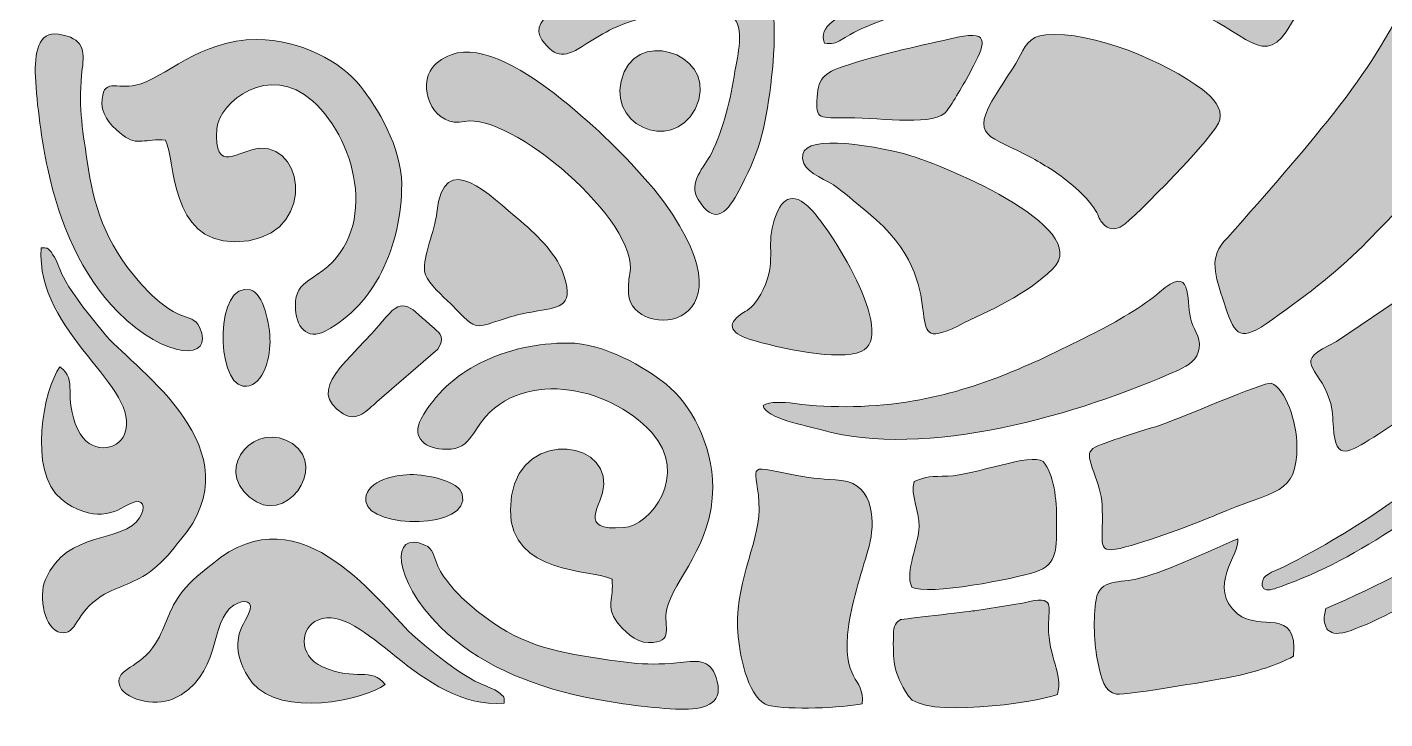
# Model space of a CAD drawing. Header units: inches. Extents: x -234 to 830, y -111 to 952.
# Drawn here: x -234.1 to -10.6, y -110.7 to 3.2 of the extents above; entities that cross this region are included whole.
import ezdxf

# ---------------------------------------------------------------- set-up
doc = ezdxf.new("R2010")
doc.units = ezdxf.units.IN
doc.header["$MEASUREMENT"] = 0
doc.layers.add('图层 1', color=7, linetype='Continuous')

# ---------------------------------------------------------------- blocks, each defined once
blk = doc.blocks.new('block 2')
at = {"layer": '图层 1', "true_color": 0xffffff}
h = blk.add_hatch(color=7, dxfattribs=at)
h.dxf.hatch_style = 2
edge = h.paths.add_edge_path()
edge.add_spline(control_points=[(78.58, -16.91), (82.13, -12.63), (85.74, -8.38), (89.53, -4.03), (94.4, 1.88), (99.42, 7), (104.74, 11.5), (116.86, 21.81), (130.49, 28.87), (147.24, 34.54), (156.64, 37.73), (168.84, 40.58), (178.9, 40.21), (183.89, 40.03), (186.82, 39.74), (186.83, 42.73), (186.83, 45.81), (182.9, 53.31), (181.38, 56.42), (180.24, 58.56), (178.77, 59.78), (175.46, 59.31), (164.54, 57.75), (154.2, 55.41), (144.43, 51.99), (115.76, 41.96), (91.82, 20.13), (75.97, -4.98), (55.9, -36.82), (34.14, -61.6), (4.13, -79.93), (-3.45, -84.55), (-11.55, -88.75), (-20.28, -92.56), (-20.46, -93.35), (-20.71, -94), (-20.51, -94.88), (-20.16, -96.39), (-19.97, -96.03), (-19.3, -96.52), (-16.55, -98.23), (3.5, -85.91), (6.79, -83.74), (37.69, -63.39), (54.23, -46.32), (78.58, -16.91)], knot_values=[0, 0, 0, 0, 1, 1, 1, 2, 2, 2, 3, 3, 3, 4, 4, 4, 5, 5, 5, 6, 6, 6, 7, 7, 7, 8, 8, 8, 9, 9, 9, 10, 10, 10, 11, 11, 11, 12, 12, 12, 13, 13, 13, 14, 14, 14, 15, 15, 15, 15], degree=3, periodic=1)
h = blk.add_hatch(color=7, dxfattribs=at)
h.dxf.hatch_style = 2
edge = h.paths.add_edge_path()
edge.add_spline(control_points=[(-61.68, 9.78), (-54.2, 8.58), (-54.33, 9.84), (-44.53, 6.86), (-34.7, 3.88), (-30.91, -3.81), (-26.82, 2.44), (-25.63, 4.28), (-24.46, 6.44), (-23.56, 7.99), (-21.78, 11.04), (-12.24, 25.53), (-15.69, 27.96), (-24.09, 33.86), (-45.63, 30.61), (-55.98, 28.51), (-60.47, 27.6), (-58.67, 27.26), (-63.31, 15.8), (-64.73, 12.28), (-66.53, 10.56), (-61.68, 9.78)], knot_values=[0, 0, 0, 0, 1, 1, 1, 2, 2, 2, 3, 3, 3, 4, 4, 4, 5, 5, 5, 6, 6, 6, 7, 7, 7, 7], degree=3, periodic=1)
h = blk.add_hatch(color=7, dxfattribs=at)
h.dxf.hatch_style = 2
edge = h.paths.add_edge_path()
edge.add_spline(control_points=[(-71.41, 12.03), (-64.67, 27.82), (-71.28, 23.45), (-78.84, 19.03), (-78.84, 19.03), (-96.43, 7.87), (-96.43, 7.87), (-100.56, 4.55), (-103.92, 3.48), (-102.83, 0.59), (-101.62, 0.4), (-100.93, 0.58), (-100.35, 0.94), (-97.7, 2.54), (-97.12, 2.88), (-94.09, 4.01), (-94.09, 4.01), (-87.36, 6.53), (-87.36, 6.53), (-81.3, 8.37), (-72.76, 8.85), (-71.41, 12.03)], knot_values=[0, 0, 0, 0, 1, 1, 1, 2, 2, 2, 3, 3, 3, 4, 4, 4, 5, 5, 5, 6, 6, 6, 7, 7, 7, 7], degree=3, periodic=1)
h = blk.add_hatch(color=7, dxfattribs=at)
h.dxf.hatch_style = 2
edge = h.paths.add_edge_path()
edge.add_spline(control_points=[(-30.67, -87.93), (-31.45, -90.7), (-27.98, -89.03), (-26.71, -88.57), (-19.93, -86.08), (-13.49, -82.35), (-7.49, -78.35), (21.61, -58.92), (45.49, -27.1), (66.23, 0.69), (72.36, 8.91), (78.49, 17.32), (78.55, 17.92), (78.72, 19.42), (76.75, 20.12), (75.59, 20.9), (72.04, 23.25), (70.94, 29.04), (67.39, 22.21), (64.27, 16.22), (61.17, 10.79), (57.92, 4.88), (56.37, 2.03), (54.85, -0.98), (53.2, -3.73), (37.61, -26.74), (14.3, -59.61), (-8.75, -74.58), (-14.78, -78.72), (-19.55, -81.72), (-26.07, -85.11), (-28.69, -86.48), (-30.34, -86.76), (-30.67, -87.93)], knot_values=[0, 0, 0, 0, 1, 1, 1, 2, 2, 2, 3, 3, 3, 4, 4, 4, 5, 5, 5, 6, 6, 6, 7, 7, 7, 8, 8, 8, 9, 9, 9, 10, 10, 10, 11, 11, 11, 11], degree=3, periodic=1)
h = blk.add_hatch(color=7, dxfattribs=at)
h.dxf.hatch_style = 2
edge = h.paths.add_edge_path()
edge.add_spline(control_points=[(-30.15, -45.66), (-24.26, -41.55), (-18.76, -37.41), (-14.22, -32.85), (-6.73, -25.35), (7.56, -9.63), (11.15, -1.02), (12, 1.03), (10.48, 2.36), (9.18, 3.54), (5.5, 6.91), (3.92, 9.73), (1.22, 13.84), (-2.33, 21.26), (-3.33, 13.97), (-6.02, 9.17), (-10.59, 1.03), (-13.1, -3.45), (-19.05, -11.01), (-24.42, -17.82), (-29.46, -23.52), (-36.52, -31.53), (-39.77, -34.76), (-38.51, -37.68), (-37.03, -42.23), (-35.47, -47.05), (-34.79, -48.9), (-30.15, -45.66)], knot_values=[0, 0, 0, 0, 1, 1, 1, 2, 2, 2, 3, 3, 3, 4, 4, 4, 5, 5, 5, 6, 6, 6, 7, 7, 7, 8, 8, 8, 9, 9, 9, 9], degree=3, periodic=1)
h = blk.add_hatch(color=7, dxfattribs=at)
h.dxf.hatch_style = 2
edge = h.paths.add_edge_path()
edge.add_spline(control_points=[(-111.68, -6.28), (-110.87, 0.36), (-110.65, 7.94), (-112.73, 9.99), (-119.18, 16.35), (-154.6, 8.2), (-149.34, 1.11), (-147.01, -2.03), (-145.52, -1.84), (-142.08, 0.43), (-140.64, 1.38), (-139.17, 2.24), (-137.65, 2.98), (-133.3, 5.08), (-121.68, 7.7), (-118.07, 4.96), (-115.81, 3.24), (-117.18, -1.57), (-117.58, -4.06), (-118.35, -8.83), (-119.29, -13.17), (-121.5, -17.72), (-122.61, -19.75), (-125.33, -22.48), (-123.63, -25.21), (-121.09, -29.31), (-119.1, -27.69), (-117.21, -24.26), (-113.64, -17.76), (-112.57, -13.59), (-111.68, -6.28)], knot_values=[0, 0, 0, 0, 1, 1, 1, 2, 2, 2, 3, 3, 3, 4, 4, 4, 5, 5, 5, 6, 6, 6, 7, 7, 7, 8, 8, 8, 9, 9, 9, 10, 10, 10, 10], degree=3, periodic=1)
h = blk.add_hatch(color=7, dxfattribs=at)
h.dxf.hatch_style = 2
edge = h.paths.add_edge_path()
edge.add_spline(control_points=[(-219.17, -43.7), (-211.26, -51.62), (-203.15, -51.9), (-205.7, -46.22), (-206.37, -44.78), (-207.49, -44.78), (-208.77, -44.25), (-211.01, -43.36), (-213.5, -41.21), (-215.52, -38.88), (-221.46, -32.06), (-223.08, -26.31), (-224.2, -18.89), (-225.06, -13.13), (-225.72, -9.51), (-225.01, -3.65), (-224.64, -0.63), (-224.74, 1.39), (-228.91, 2.04), (-232.33, 2.56), (-232.9, -1.14), (-232.73, -4.96), (-232.52, -9.5), (-231.66, -15.71), (-230.71, -20.13), (-228.78, -29.13), (-225.07, -37.79), (-219.17, -43.7)], knot_values=[0, 0, 0, 0, 1, 1, 1, 2, 2, 2, 3, 3, 3, 4, 4, 4, 5, 5, 5, 6, 6, 6, 7, 7, 7, 8, 8, 8, 9, 9, 9, 9], degree=3, periodic=1)
h = blk.add_hatch(color=7, dxfattribs=at)
h.dxf.hatch_style = 2
edge = h.paths.add_edge_path()
edge.add_spline(control_points=[(-123.54, -8.77), (-121.25, -0.88), (-134.33, 3.17), (-136.33, -5.67), (-138.23, -14.01), (-126.16, -17.73), (-123.54, -8.77)], knot_values=[0, 0, 0, 0, 1, 1, 1, 2, 2, 2, 2], degree=3, periodic=1)
h = blk.add_hatch(color=7, dxfattribs=at)
h.dxf.hatch_style = 2
edge = h.paths.add_edge_path()
edge.add_spline(control_points=[(-80.94, 1.53), (-87.16, 0.13), (-92.59, -1), (-98.72, -2.93), (-102.74, -4.2), (-103.85, -5), (-104.06, -8.32), (-104.32, -12.13), (-103.73, -11.72), (-98.96, -11.72), (-93.13, -11.72), (-84.45, -13.21), (-82.62, -10.51), (-81.77, -9.26), (-79.99, -6.42), (-78.62, -3.77), (-76.65, 0.02), (-75.18, 2.83), (-80.94, 1.53)], knot_values=[0, 0, 0, 0, 1, 1, 1, 2, 2, 2, 3, 3, 3, 4, 4, 4, 5, 5, 5, 6, 6, 6, 6], degree=3, periodic=1)
h = blk.add_hatch(color=7, dxfattribs=at)
h.dxf.hatch_style = 2
edge = h.paths.add_edge_path()
edge.add_spline(control_points=[(-40.62, -7.08), (-46.6, -2.54), (-58.68, 2.61), (-66.42, 1.94), (-69.32, 1.68), (-69.83, -0.09), (-70.96, -2.09), (-72, -3.93), (-73.34, -5.84), (-74.48, -7.66), (-79.2, -15.17), (-75.63, -14.51), (-68.62, -18.39), (-66.37, -19.63), (-64.03, -21.07), (-61.9, -22.94), (-56.91, -27.3), (-58.29, -28.15), (-56.66, -29.49), (-55.69, -30.27), (-54.71, -30.09), (-53.84, -29.53), (-52, -28.38), (-38.16, -14.41), (-37.73, -12.07), (-37.37, -10.12), (-38.8, -8.48), (-40.62, -7.08)], knot_values=[0, 0, 0, 0, 1, 1, 1, 2, 2, 2, 3, 3, 3, 4, 4, 4, 5, 5, 5, 6, 6, 6, 7, 7, 7, 8, 8, 8, 9, 9, 9, 9], degree=3, periodic=1)
h = blk.add_hatch(color=7, dxfattribs=at)
h.dxf.hatch_style = 2
edge = h.paths.add_edge_path()
edge.add_spline(control_points=[(-184.91, -46.81), (-180.82, -44.59), (-177.79, -41.15), (-175.76, -37.16), (-173.5, -32.72), (-172.43, -27.6), (-172.43, -22.64), (-172.43, -16.69), (-176.51, -9.91), (-179.22, -6.51), (-182.37, -2.55), (-189.05, 1.17), (-196.28, 1.17), (-205.76, 1.17), (-211.4, -5.27), (-216.23, -6.38), (-219.26, -7.09), (-221.77, -4.93), (-221.77, -9.41), (-221.77, -11.67), (-219.71, -13.56), (-218.35, -14.59), (-215.87, -16.5), (-214.64, -15.05), (-211.32, -15.42), (-209.63, -18.79), (-210.69, -32.15), (-199.93, -32.15), (-186.63, -32.15), (-187.97, -16.28), (-195.76, -16.75), (-199.24, -16.96), (-203.45, -21.39), (-202.84, -13.49), (-202.49, -9.1), (-194.19, -2.57), (-187.14, -8.93), (-179.39, -15.91), (-176.28, -31.08), (-186.33, -37.53), (-186.68, -37.76), (-187.1, -38.03), (-187.72, -38.49), (-189.17, -39.52), (-189.93, -40.35), (-189.93, -42.71), (-189.93, -46.06), (-188.11, -48.55), (-184.91, -46.81)], knot_values=[0, 0, 0, 0, 1, 1, 1, 2, 2, 2, 3, 3, 3, 4, 4, 4, 5, 5, 5, 6, 6, 6, 7, 7, 7, 8, 8, 8, 9, 9, 9, 10, 10, 10, 11, 11, 11, 12, 12, 12, 13, 13, 13, 14, 14, 14, 15, 15, 15, 16, 16, 16, 16], degree=3, periodic=1)
h = blk.add_hatch(color=7, dxfattribs=at)
h.dxf.hatch_style = 2
edge = h.paths.add_edge_path()
edge.add_spline(control_points=[(-146.27, -8.55), (-151.53, -4.33), (-159.21, 0.65), (-164.3, -1.34), (-165.78, -1.91), (-167.05, -2.78), (-167.77, -4.07), (-169.63, -7.43), (-166.99, -13.43), (-162.05, -12.34), (-154.64, -10.71), (-133.2, -28.85), (-134.87, -37.39), (-135.01, -38.15), (-135.18, -39.11), (-135.09, -40.73), (-134.63, -48.68), (-112.17, -47.16), (-130.92, -23.42), (-136.27, -17.4), (-139.85, -13.72), (-146.27, -8.55)], knot_values=[0, 0, 0, 0, 1, 1, 1, 2, 2, 2, 3, 3, 3, 4, 4, 4, 5, 5, 5, 6, 6, 6, 7, 7, 7, 7], degree=3, periodic=1)
h = blk.add_hatch(color=7, dxfattribs=at)
h.dxf.hatch_style = 2
edge = h.paths.add_edge_path()
edge.add_spline(control_points=[(-100.67, -23.26), (-98.81, -24.69), (-97.39, -25.97), (-95.65, -27.38), (-80.65, -39.58), (-91.52, -51.25), (-80.9, -46.03), (-75.42, -43.36), (-69.69, -40.96), (-65.26, -36.63), (-58.18, -29.69), (-84.55, -18.92), (-89.85, -17.63), (-98.45, -15.53), (-108.14, -14.53), (-106.22, -19.27), (-105.54, -20.96), (-102.32, -21.99), (-100.67, -23.26)], knot_values=[0, 0, 0, 0, 1, 1, 1, 2, 2, 2, 3, 3, 3, 4, 4, 4, 5, 5, 5, 6, 6, 6, 6], degree=3, periodic=1)
h = blk.add_hatch(color=7, dxfattribs=at)
h.dxf.hatch_style = 2
edge = h.paths.add_edge_path()
edge.add_spline(control_points=[(-164.87, -41.9), (-163.7, -42.97), (-162.44, -44.48), (-161.27, -45.38), (-159.67, -46.59), (-158.82, -45.82), (-154.84, -44.61), (-153.57, -44.22), (-152.19, -43.94), (-150.8, -43.68), (-146.68, -42.89), (-144.07, -43.11), (-145.67, -37.87), (-146.72, -34.46), (-149.78, -31.34), (-152.84, -28.78), (-157.9, -24.56), (-165.53, -16.47), (-166.65, -27.34), (-166.98, -30.41), (-168.96, -34.53), (-168.67, -37.02), (-168.5, -38.46), (-166.5, -40.36), (-164.87, -41.9)], knot_values=[0, 0, 0, 0, 1, 1, 1, 2, 2, 2, 3, 3, 3, 4, 4, 4, 5, 5, 5, 6, 6, 6, 7, 7, 7, 8, 8, 8, 8], degree=3, periodic=1)
h = blk.add_hatch(color=7, dxfattribs=at)
h.dxf.hatch_style = 2
edge = h.paths.add_edge_path()
edge.add_spline(control_points=[(-96.82, -50.24), (-90.62, -47.55), (-102.1, -29.48), (-105.55, -26.31), (-108.7, -23.41), (-110.37, -25.81), (-111.31, -29.23), (-112.32, -32.99), (-110.78, -35.48), (-112.92, -39.99), (-114.03, -42.33), (-115.06, -43.18), (-115.89, -43.64), (-119.15, -45.5), (-118.48, -47.15), (-115.24, -48.17), (-110.13, -49.79), (-100.43, -51.8), (-96.82, -50.24)], knot_values=[0, 0, 0, 0, 1, 1, 1, 2, 2, 2, 3, 3, 3, 4, 4, 4, 5, 5, 5, 6, 6, 6, 6], degree=3, periodic=1)
h = blk.add_hatch(color=7, dxfattribs=at)
h.dxf.hatch_style = 2
edge = h.paths.add_edge_path()
edge.add_spline(control_points=[(-208.83, -81.25), (-196.23, -66.34), (-216.11, -53.39), (-220.95, -47.74), (-229.73, -37.5), (-228.32, -36.46), (-229.84, -34.28), (-230.82, -32.89), (-230.76, -33.25), (-231.77, -33.15), (-232.79, -47.24), (-215.03, -56.16), (-218.06, -63.84), (-219.15, -66.61), (-223.82, -67.3), (-225.77, -63.05), (-228.24, -57.62), (-225.67, -54.91), (-228.69, -52.78), (-231.32, -56.16), (-234.09, -70.04), (-228.46, -74.58), (-226.22, -76.38), (-223.47, -77.15), (-221.84, -77.02), (-219.53, -76.84), (-218.67, -76.01), (-217.06, -75.24), (-214.87, -74.17), (-214.53, -75.94), (-215.6, -77.64), (-218.25, -81.86), (-227.53, -79.52), (-231.08, -87.77), (-232.33, -90.68), (-231.17, -96.03), (-228.57, -96.54), (-225.96, -97.05), (-226.13, -93.19), (-221.9, -90.55), (-218.99, -88.74), (-216.28, -88.44), (-213.47, -86.21), (-211.21, -84.4), (-210.42, -83.13), (-208.83, -81.25)], knot_values=[0, 0, 0, 0, 1, 1, 1, 2, 2, 2, 3, 3, 3, 4, 4, 4, 5, 5, 5, 6, 6, 6, 7, 7, 7, 8, 8, 8, 9, 9, 9, 10, 10, 10, 11, 11, 11, 12, 12, 12, 13, 13, 13, 14, 14, 14, 15, 15, 15, 15], degree=3, periodic=1)
h = blk.add_hatch(color=7, dxfattribs=at)
h.dxf.hatch_style = 2
edge = h.paths.add_edge_path()
edge.add_spline(control_points=[(-41.15, -49.72), (-40.87, -47.61), (-42.22, -46.5), (-42.61, -44.66), (-43.24, -41.71), (-42.25, -35.63), (-47.69, -40.46), (-50.25, -42.73), (-55.08, -45.51), (-58.33, -47.15), (-68.21, -52.12), (-77.16, -56.48), (-88.19, -58.36), (-94.63, -59.47), (-101.52, -59.61), (-107.73, -58.8), (-109.77, -58.53), (-111.78, -58.43), (-112.95, -59.14), (-112.55, -61.24), (-105.58, -62.49), (-103.52, -63.09), (-86.21, -68.06), (-60.82, -60.58), (-44.58, -53.3), (-42.85, -52.53), (-41.39, -51.49), (-41.15, -49.72)], knot_values=[0, 0, 0, 0, 1, 1, 1, 2, 2, 2, 3, 3, 3, 4, 4, 4, 5, 5, 5, 6, 6, 6, 7, 7, 7, 8, 8, 8, 9, 9, 9, 9], degree=3, periodic=1)
h = blk.add_hatch(color=7, dxfattribs=at)
h.dxf.hatch_style = 2
edge = h.paths.add_edge_path()
edge.add_spline(control_points=[(-19.07, -62.72), (-18.69, -68.63), (-16.4, -66.75), (-12.43, -64.32), (-8.21, -61.74), (-3.23, -57.87), (-1.72, -56.32), (5.25, -49.16), (11.14, -48.08), (7.43, -42.01), (6.39, -40.32), (3.27, -35.12), (0.99, -35.2), (-1.04, -35.26), (-5.07, -39.39), (-6.86, -40.67), (-6.86, -40.67), (-18.55, -48.6), (-18.55, -48.6), (-26.15, -52.12), (-21.59, -52.4), (-19.68, -58.19), (-19.11, -59.9), (-19.17, -61.3), (-19.07, -62.72)], knot_values=[0, 0, 0, 0, 1, 1, 1, 2, 2, 2, 3, 3, 3, 4, 4, 4, 5, 5, 5, 6, 6, 6, 7, 7, 7, 8, 8, 8, 8], degree=3, periodic=1)
h = blk.add_hatch(color=7, dxfattribs=at)
h.dxf.hatch_style = 2
edge = h.paths.add_edge_path()
edge.add_spline(control_points=[(-194.11, -48.64), (-194.07, -45.77), (-195.22, -40.62), (-197.33, -40.07), (-203.18, -38.55), (-203.1, -55.24), (-198.56, -55.92), (-195.45, -56.39), (-194.15, -51.71), (-194.11, -48.64)], knot_values=[0, 0, 0, 0, 1, 1, 1, 2, 2, 2, 3, 3, 3, 3], degree=3, periodic=1)
h = blk.add_hatch(color=7, dxfattribs=at)
h.dxf.hatch_style = 2
edge = h.paths.add_edge_path()
edge.add_spline(control_points=[(-182.07, -60.48), (-179.78, -61.96), (-177.98, -59.81), (-176.52, -58.53), (-176.52, -58.53), (-166.49, -49.86), (-166.49, -49.86), (-165.31, -48), (-165.93, -47.39), (-167.09, -46.39), (-171.06, -42.98), (-172.1, -41.07), (-174.98, -44.54), (-181.34, -52.2), (-188.38, -56.4), (-182.07, -60.48)], knot_values=[0, 0, 0, 0, 1, 1, 1, 2, 2, 2, 3, 3, 3, 4, 4, 4, 5, 5, 5, 5], degree=3, periodic=1)
h = blk.add_hatch(color=7, dxfattribs=at)
h.dxf.hatch_style = 2
edge = h.paths.add_edge_path()
edge.add_spline(control_points=[(-121.23, -72.68), (-121.23, -65.45), (-124.95, -58.77), (-128.9, -55.62), (-132.3, -52.91), (-139.08, -48.83), (-145.04, -48.83), (-150, -48.83), (-155.13, -49.89), (-159.56, -52.16), (-163.55, -54.2), (-166.98, -57.21), (-169.22, -61.31), (-170.95, -64.5), (-168.45, -66.33), (-165.12, -66.33), (-162.76, -66.33), (-161.93, -65.56), (-160.89, -64.13), (-160.43, -63.5), (-160.16, -63.08), (-159.93, -62.73), (-153.48, -52.68), (-138.3, -55.79), (-131.33, -63.54), (-124.97, -70.59), (-131.51, -78.9), (-135.89, -79.24), (-143.79, -79.85), (-139.36, -75.63), (-139.16, -72.16), (-138.68, -64.37), (-154.54, -63.03), (-154.54, -76.33), (-154.54, -87.08), (-141.19, -86.04), (-137.81, -87.72), (-137.46, -91.04), (-138.9, -92.27), (-137, -94.75), (-135.96, -96.1), (-134.06, -98.18), (-131.81, -98.18), (-127.33, -98.18), (-129.49, -95.66), (-128.78, -92.64), (-127.67, -87.81), (-121.23, -82.16), (-121.23, -72.68)], knot_values=[0, 0, 0, 0, 1, 1, 1, 2, 2, 2, 3, 3, 3, 4, 4, 4, 5, 5, 5, 6, 6, 6, 7, 7, 7, 8, 8, 8, 9, 9, 9, 10, 10, 10, 11, 11, 11, 12, 12, 12, 13, 13, 13, 14, 14, 14, 15, 15, 15, 16, 16, 16, 16], degree=3, periodic=1)
h = blk.add_hatch(color=7, dxfattribs=at)
h.dxf.hatch_style = 2
edge = h.paths.add_edge_path()
edge.add_spline(control_points=[(-57.11, -76.33), (-56.86, -82), (-58.44, -83.83), (-53.27, -82.43), (-48.4, -81.12), (-40.48, -78.06), (-38.36, -77.15), (-28.5, -72.92), (-25.06, -73.91), (-25.06, -65.83), (-25.06, -61.9), (-26.95, -56.22), (-29.33, -55.46), (-30.3, -55.14), (-45.03, -61.6), (-48.35, -62.62), (-50.69, -63.32), (-53.05, -64.03), (-55.04, -64.75), (-59.95, -66.51), (-59.87, -66.2), (-58.21, -70.95), (-57.65, -72.53), (-57.11, -74.25), (-57.11, -76.33)], knot_values=[0, 0, 0, 0, 1, 1, 1, 2, 2, 2, 3, 3, 3, 4, 4, 4, 5, 5, 5, 6, 6, 6, 7, 7, 7, 8, 8, 8, 8], degree=3, periodic=1)
h = blk.add_hatch(color=7, dxfattribs=at)
h.dxf.hatch_style = 2
edge = h.paths.add_edge_path()
edge.add_spline(control_points=[(-190.4, -65.41), (-196.22, -61.49), (-203.48, -69.12), (-197.47, -74.25), (-191.62, -79.25), (-184.57, -69.34), (-190.4, -65.41)], knot_values=[0, 0, 0, 0, 1, 1, 1, 2, 2, 2, 2], degree=3, periodic=1)
h = blk.add_hatch(color=7, dxfattribs=at)
h.dxf.hatch_style = 2
edge = h.paths.add_edge_path()
edge.add_spline(control_points=[(-88.46, -89.05), (-85.83, -90.48), (-71.32, -87.62), (-68.2, -86.57), (-64.24, -85.23), (-64.67, -82.55), (-64.63, -78.17), (-64.59, -74.6), (-65.04, -70.44), (-66.86, -68.36), (-68.86, -66.84), (-77.97, -70.59), (-82.55, -70.76), (-85.23, -70.84), (-86, -70.74), (-88.1, -71.65), (-88.68, -73.95), (-87.27, -76.27), (-87.27, -79.07), (-87.27, -81.86), (-89.68, -86.46), (-88.46, -89.05)], knot_values=[0, 0, 0, 0, 1, 1, 1, 2, 2, 2, 3, 3, 3, 4, 4, 4, 5, 5, 5, 6, 6, 6, 7, 7, 7, 7], degree=3, periodic=1)
h = blk.add_hatch(color=7, dxfattribs=at)
h.dxf.hatch_style = 2
edge = h.paths.add_edge_path()
edge.add_spline(control_points=[(-100.02, -71.48), (-102.86, -71.18), (-104.63, -71.21), (-107.41, -70.65), (-116.98, -68.71), (-113.56, -68.9), (-113.61, -76.33), (-113.65, -82.12), (-117.88, -88.71), (-117.04, -97.23), (-116.65, -101.08), (-115.25, -107.7), (-111.99, -108.52), (-108.79, -109.32), (-99.86, -108.93), (-96.64, -108.26), (-96.14, -103.67), (-100.19, -104.93), (-98.84, -95.17), (-98.29, -91.22), (-96.5, -85.98), (-95.45, -82.12), (-94.59, -78.89), (-94.39, -72.08), (-100.02, -71.48)], knot_values=[0, 0, 0, 0, 1, 1, 1, 2, 2, 2, 3, 3, 3, 4, 4, 4, 5, 5, 5, 6, 6, 6, 7, 7, 7, 8, 8, 8, 8], degree=3, periodic=1)
h = blk.add_hatch(color=7, dxfattribs=at)
h.dxf.hatch_style = 2
edge = h.paths.add_edge_path()
edge.add_spline(control_points=[(-162.47, -73.72), (-163.01, -71.62), (-168.16, -70.47), (-171.03, -70.51), (-174.11, -70.55), (-178.8, -71.85), (-178.32, -74.96), (-177.64, -79.51), (-160.95, -79.59), (-162.47, -73.72)], knot_values=[0, 0, 0, 0, 1, 1, 1, 2, 2, 2, 3, 3, 3, 3], degree=3, periodic=1)
h = blk.add_hatch(color=7, dxfattribs=at)
h.dxf.hatch_style = 2
edge = h.paths.add_edge_path()
edge.add_spline(control_points=[(-186.23, -94.46), (-178.55, -91.44), (-169.64, -109.19), (-155.55, -108.17), (-155.64, -107.16), (-155.3, -107.22), (-156.68, -106.24), (-158.86, -104.72), (-159.89, -106.13), (-170.15, -97.35), (-175.79, -92.51), (-188.73, -72.63), (-203.65, -85.24), (-205.52, -86.82), (-206.8, -87.61), (-208.6, -89.87), (-210.85, -92.68), (-211.13, -95.4), (-212.94, -98.31), (-215.58, -102.54), (-219.45, -102.36), (-218.94, -104.98), (-218.43, -107.57), (-213.08, -108.74), (-210.17, -107.49), (-201.92, -103.94), (-204.26, -94.64), (-200.04, -92), (-198.34, -90.93), (-196.57, -91.28), (-197.63, -93.46), (-198.41, -95.06), (-199.24, -95.94), (-199.42, -98.25), (-199.55, -99.87), (-198.77, -102.62), (-196.98, -104.85), (-192.45, -110.49), (-178.55, -107.73), (-175.18, -105.09), (-177.3, -102.08), (-180.02, -104.64), (-185.45, -102.17), (-189.7, -100.22), (-189.01, -95.55), (-186.23, -94.46)], knot_values=[0, 0, 0, 0, 1, 1, 1, 2, 2, 2, 3, 3, 3, 4, 4, 4, 5, 5, 5, 6, 6, 6, 7, 7, 7, 8, 8, 8, 9, 9, 9, 10, 10, 10, 11, 11, 11, 12, 12, 12, 13, 13, 13, 14, 14, 14, 15, 15, 15, 15], degree=3, periodic=1)
h = blk.add_hatch(color=7, dxfattribs=at)
h.dxf.hatch_style = 2
edge = h.paths.add_edge_path()
edge.add_spline(control_points=[(-126.05, -101.41), (-131.9, -102.12), (-135.53, -101.47), (-141.28, -100.6), (-148.72, -99.48), (-154.47, -97.87), (-161.28, -91.93), (-163.62, -89.9), (-165.75, -87.41), (-166.65, -85.17), (-167.17, -83.9), (-167.18, -82.76), (-168.62, -82.11), (-174.31, -79.54), (-174.02, -87.66), (-166.1, -95.58), (-160.19, -101.48), (-151.54, -105.18), (-142.53, -107.11), (-138.11, -108.06), (-131.9, -108.92), (-127.35, -109.13), (-123.54, -109.3), (-119.84, -108.74), (-120.36, -105.31), (-121.01, -101.15), (-123.03, -101.04), (-126.05, -101.41)], knot_values=[0, 0, 0, 0, 1, 1, 1, 2, 2, 2, 3, 3, 3, 4, 4, 4, 5, 5, 5, 6, 6, 6, 7, 7, 7, 8, 8, 8, 9, 9, 9, 9], degree=3, periodic=1)
h = blk.add_hatch(color=7, dxfattribs=at)
h.dxf.hatch_style = 2
edge = h.paths.add_edge_path()
edge.add_spline(control_points=[(-34.85, -93.44), (-39.97, -89.09), (-34.41, -83.65), (-34.78, -81.09), (-39.79, -83.13), (-45.66, -86.15), (-50.96, -87.58), (-54.32, -88.48), (-57.46, -87.52), (-58.13, -91.11), (-58.65, -93.94), (-58.43, -98.7), (-57.83, -101.37), (-57.21, -104.18), (-56.81, -106.33), (-54.74, -106.65), (-53.17, -106.89), (-37.14, -104.13), (-35.25, -103.72), (-31.89, -102.99), (-28.52, -101.96), (-25.61, -100.44), (-24.9, -92.05), (-31.24, -96.52), (-34.85, -93.44)], knot_values=[0, 0, 0, 0, 1, 1, 1, 2, 2, 2, 3, 3, 3, 4, 4, 4, 5, 5, 5, 6, 6, 6, 7, 7, 7, 8, 8, 8, 8], degree=3, periodic=1)
h = blk.add_hatch(color=7, dxfattribs=at)
h.dxf.hatch_style = 2
edge = h.paths.add_edge_path()
edge.add_spline(control_points=[(-69.98, -91.61), (-69.98, -91.61), (-78.08, -92.92), (-78.08, -92.92), (-79.51, -93.15), (-90.1, -94.31), (-90.25, -94.38), (-91.01, -94.7), (-91.5, -95.4), (-91.5, -96.88), (-91.5, -101.15), (-91.68, -102.85), (-89.02, -107.01), (-86.62, -110.74), (-68.21, -108.11), (-64.48, -106.73), (-63.55, -103.22), (-65.97, -100.69), (-65.97, -95.5), (-65.97, -92.18), (-64.67, -90.32), (-69.98, -91.61)], knot_values=[0, 0, 0, 0, 1, 1, 1, 2, 2, 2, 3, 3, 3, 4, 4, 4, 5, 5, 5, 6, 6, 6, 7, 7, 7, 7], degree=3, periodic=1)
at = {"layer": '图层 1', "lineweight": 0}
for points, knots in [([(78.58, -16.91), (82.13, -12.63), (85.74, -8.38), (89.53, -4.03), (94.4, 1.88), (99.42, 7), (104.74, 11.5), (116.86, 21.81), (130.49, 28.87), (147.24, 34.54), (156.64, 37.73), (168.84, 40.58), (178.9, 40.21), (183.89, 40.03), (186.82, 39.74), (186.83, 42.73), (186.83, 45.81), (182.9, 53.31), (181.38, 56.42), (180.24, 58.56), (178.77, 59.78), (175.46, 59.31), (164.54, 57.75), (154.2, 55.41), (144.43, 51.99), (115.76, 41.96), (91.82, 20.13), (75.97, -4.98), (55.9, -36.82), (34.14, -61.6), (4.13, -79.93), (-3.45, -84.55), (-11.55, -88.75), (-20.28, -92.56), (-20.46, -93.35), (-20.71, -94), (-20.51, -94.88), (-20.16, -96.39), (-19.97, -96.03), (-19.3, -96.52), (-16.55, -98.23), (3.5, -85.91), (6.79, -83.74), (37.69, -63.39), (54.23, -46.32), (78.58, -16.91)], [0, 0, 0, 0, 1, 1, 1, 2, 2, 2, 3, 3, 3, 4, 4, 4, 5, 5, 5, 6, 6, 6, 7, 7, 7, 8, 8, 8, 9, 9, 9, 10, 10, 10, 11, 11, 11, 12, 12, 12, 13, 13, 13, 14, 14, 14, 15, 15, 15, 15]), ([(-61.68, 9.78), (-54.2, 8.58), (-54.33, 9.84), (-44.53, 6.86), (-34.7, 3.88), (-30.91, -3.81), (-26.82, 2.44), (-25.63, 4.28), (-24.46, 6.44), (-23.56, 7.99), (-21.78, 11.04), (-12.24, 25.53), (-15.69, 27.96), (-24.09, 33.86), (-45.63, 30.61), (-55.98, 28.51), (-60.47, 27.6), (-58.67, 27.26), (-63.31, 15.8), (-64.73, 12.28), (-66.53, 10.56), (-61.68, 9.78)], [0, 0, 0, 0, 1, 1, 1, 2, 2, 2, 3, 3, 3, 4, 4, 4, 5, 5, 5, 6, 6, 6, 7, 7, 7, 7]), ([(-71.41, 12.03), (-64.67, 27.82), (-71.28, 23.45), (-78.84, 19.03), (-78.84, 19.03), (-96.43, 7.87), (-96.43, 7.87), (-100.56, 4.55), (-103.92, 3.48), (-102.83, 0.59), (-101.62, 0.4), (-100.93, 0.58), (-100.35, 0.94), (-97.7, 2.54), (-97.12, 2.88), (-94.09, 4.01), (-94.09, 4.01), (-87.36, 6.53), (-87.36, 6.53), (-81.3, 8.37), (-72.76, 8.85), (-71.41, 12.03)], [0, 0, 0, 0, 1, 1, 1, 2, 2, 2, 3, 3, 3, 4, 4, 4, 5, 5, 5, 6, 6, 6, 7, 7, 7, 7]), ([(-30.67, -87.93), (-31.45, -90.7), (-27.98, -89.03), (-26.71, -88.57), (-19.93, -86.08), (-13.49, -82.35), (-7.49, -78.35), (21.61, -58.92), (45.49, -27.1), (66.23, 0.69), (72.36, 8.91), (78.49, 17.32), (78.55, 17.92), (78.72, 19.42), (76.75, 20.12), (75.59, 20.9), (72.04, 23.25), (70.94, 29.04), (67.39, 22.21), (64.27, 16.22), (61.17, 10.79), (57.92, 4.88), (56.37, 2.03), (54.85, -0.98), (53.2, -3.73), (37.61, -26.74), (14.3, -59.61), (-8.75, -74.58), (-14.78, -78.72), (-19.55, -81.72), (-26.07, -85.11), (-28.69, -86.48), (-30.34, -86.76), (-30.67, -87.93)], [0, 0, 0, 0, 1, 1, 1, 2, 2, 2, 3, 3, 3, 4, 4, 4, 5, 5, 5, 6, 6, 6, 7, 7, 7, 8, 8, 8, 9, 9, 9, 10, 10, 10, 11, 11, 11, 11]), ([(-30.15, -45.66), (-24.26, -41.55), (-18.76, -37.41), (-14.22, -32.85), (-6.73, -25.35), (7.56, -9.63), (11.15, -1.02), (12, 1.03), (10.48, 2.36), (9.18, 3.54), (5.5, 6.91), (3.92, 9.73), (1.22, 13.84), (-2.33, 21.26), (-3.33, 13.97), (-6.02, 9.17), (-10.59, 1.03), (-13.1, -3.45), (-19.05, -11.01), (-24.42, -17.82), (-29.46, -23.52), (-36.52, -31.53), (-39.77, -34.76), (-38.51, -37.68), (-37.03, -42.23), (-35.47, -47.05), (-34.79, -48.9), (-30.15, -45.66)], [0, 0, 0, 0, 1, 1, 1, 2, 2, 2, 3, 3, 3, 4, 4, 4, 5, 5, 5, 6, 6, 6, 7, 7, 7, 8, 8, 8, 9, 9, 9, 9]), ([(-111.68, -6.28), (-110.87, 0.36), (-110.65, 7.94), (-112.73, 9.99), (-119.18, 16.35), (-154.6, 8.2), (-149.34, 1.11), (-147.01, -2.03), (-145.52, -1.84), (-142.08, 0.43), (-140.64, 1.38), (-139.17, 2.24), (-137.65, 2.98), (-133.3, 5.08), (-121.68, 7.7), (-118.07, 4.96), (-115.81, 3.24), (-117.18, -1.57), (-117.58, -4.06), (-118.35, -8.83), (-119.29, -13.17), (-121.5, -17.72), (-122.61, -19.75), (-125.33, -22.48), (-123.63, -25.21), (-121.09, -29.31), (-119.1, -27.69), (-117.21, -24.26), (-113.64, -17.76), (-112.57, -13.59), (-111.68, -6.28)], [0, 0, 0, 0, 1, 1, 1, 2, 2, 2, 3, 3, 3, 4, 4, 4, 5, 5, 5, 6, 6, 6, 7, 7, 7, 8, 8, 8, 9, 9, 9, 10, 10, 10, 10]), ([(-219.17, -43.7), (-211.26, -51.62), (-203.15, -51.9), (-205.7, -46.22), (-206.37, -44.78), (-207.49, -44.78), (-208.77, -44.25), (-211.01, -43.36), (-213.5, -41.21), (-215.52, -38.88), (-221.46, -32.06), (-223.08, -26.31), (-224.2, -18.89), (-225.06, -13.13), (-225.72, -9.51), (-225.01, -3.65), (-224.64, -0.63), (-224.74, 1.39), (-228.91, 2.04), (-232.33, 2.56), (-232.9, -1.14), (-232.73, -4.96), (-232.52, -9.5), (-231.66, -15.71), (-230.71, -20.13), (-228.78, -29.13), (-225.07, -37.79), (-219.17, -43.7)], [0, 0, 0, 0, 1, 1, 1, 2, 2, 2, 3, 3, 3, 4, 4, 4, 5, 5, 5, 6, 6, 6, 7, 7, 7, 8, 8, 8, 9, 9, 9, 9]), ([(-123.54, -8.77), (-121.25, -0.88), (-134.33, 3.17), (-136.33, -5.67), (-138.23, -14.01), (-126.16, -17.73), (-123.54, -8.77)], [0, 0, 0, 0, 1, 1, 1, 2, 2, 2, 2]), ([(-80.94, 1.53), (-87.16, 0.13), (-92.59, -1), (-98.72, -2.93), (-102.74, -4.2), (-103.85, -5), (-104.06, -8.32), (-104.32, -12.13), (-103.73, -11.72), (-98.96, -11.72), (-93.13, -11.72), (-84.45, -13.21), (-82.62, -10.51), (-81.77, -9.26), (-79.99, -6.42), (-78.62, -3.77), (-76.65, 0.02), (-75.18, 2.83), (-80.94, 1.53)], [0, 0, 0, 0, 1, 1, 1, 2, 2, 2, 3, 3, 3, 4, 4, 4, 5, 5, 5, 6, 6, 6, 6]), ([(-40.62, -7.08), (-46.6, -2.54), (-58.68, 2.61), (-66.42, 1.94), (-69.32, 1.68), (-69.83, -0.09), (-70.96, -2.09), (-72, -3.93), (-73.34, -5.84), (-74.48, -7.66), (-79.2, -15.17), (-75.63, -14.51), (-68.62, -18.39), (-66.37, -19.63), (-64.03, -21.07), (-61.9, -22.94), (-56.91, -27.3), (-58.29, -28.15), (-56.66, -29.49), (-55.69, -30.27), (-54.71, -30.09), (-53.84, -29.53), (-52, -28.38), (-38.16, -14.41), (-37.73, -12.07), (-37.37, -10.12), (-38.8, -8.48), (-40.62, -7.08)], [0, 0, 0, 0, 1, 1, 1, 2, 2, 2, 3, 3, 3, 4, 4, 4, 5, 5, 5, 6, 6, 6, 7, 7, 7, 8, 8, 8, 9, 9, 9, 9]), ([(-184.91, -46.81), (-180.82, -44.59), (-177.79, -41.15), (-175.76, -37.16), (-173.5, -32.72), (-172.43, -27.6), (-172.43, -22.64), (-172.43, -16.69), (-176.51, -9.91), (-179.22, -6.51), (-182.37, -2.55), (-189.05, 1.17), (-196.28, 1.17), (-205.76, 1.17), (-211.4, -5.27), (-216.23, -6.38), (-219.26, -7.09), (-221.77, -4.93), (-221.77, -9.41), (-221.77, -11.67), (-219.71, -13.56), (-218.35, -14.59), (-215.87, -16.5), (-214.64, -15.05), (-211.32, -15.42), (-209.63, -18.79), (-210.69, -32.15), (-199.93, -32.15), (-186.63, -32.15), (-187.97, -16.28), (-195.76, -16.75), (-199.24, -16.96), (-203.45, -21.39), (-202.84, -13.49), (-202.49, -9.1), (-194.19, -2.57), (-187.14, -8.93), (-179.39, -15.91), (-176.28, -31.08), (-186.33, -37.53), (-186.68, -37.76), (-187.1, -38.03), (-187.72, -38.49), (-189.17, -39.52), (-189.93, -40.35), (-189.93, -42.71), (-189.93, -46.06), (-188.11, -48.55), (-184.91, -46.81)], [0, 0, 0, 0, 1, 1, 1, 2, 2, 2, 3, 3, 3, 4, 4, 4, 5, 5, 5, 6, 6, 6, 7, 7, 7, 8, 8, 8, 9, 9, 9, 10, 10, 10, 11, 11, 11, 12, 12, 12, 13, 13, 13, 14, 14, 14, 15, 15, 15, 16, 16, 16, 16]), ([(-146.27, -8.55), (-151.53, -4.33), (-159.21, 0.65), (-164.3, -1.34), (-165.78, -1.91), (-167.05, -2.78), (-167.77, -4.07), (-169.63, -7.43), (-166.99, -13.43), (-162.05, -12.34), (-154.64, -10.71), (-133.2, -28.85), (-134.87, -37.39), (-135.01, -38.15), (-135.18, -39.11), (-135.09, -40.73), (-134.63, -48.68), (-112.17, -47.16), (-130.92, -23.42), (-136.27, -17.4), (-139.85, -13.72), (-146.27, -8.55)], [0, 0, 0, 0, 1, 1, 1, 2, 2, 2, 3, 3, 3, 4, 4, 4, 5, 5, 5, 6, 6, 6, 7, 7, 7, 7]), ([(-100.67, -23.26), (-98.81, -24.69), (-97.39, -25.97), (-95.65, -27.38), (-80.65, -39.58), (-91.52, -51.25), (-80.9, -46.03), (-75.42, -43.36), (-69.69, -40.96), (-65.26, -36.63), (-58.18, -29.69), (-84.55, -18.92), (-89.85, -17.63), (-98.45, -15.53), (-108.14, -14.53), (-106.22, -19.27), (-105.54, -20.96), (-102.32, -21.99), (-100.67, -23.26)], [0, 0, 0, 0, 1, 1, 1, 2, 2, 2, 3, 3, 3, 4, 4, 4, 5, 5, 5, 6, 6, 6, 6]), ([(-164.87, -41.9), (-163.7, -42.97), (-162.44, -44.48), (-161.27, -45.38), (-159.67, -46.59), (-158.82, -45.82), (-154.84, -44.61), (-153.57, -44.22), (-152.19, -43.94), (-150.8, -43.68), (-146.68, -42.89), (-144.07, -43.11), (-145.67, -37.87), (-146.72, -34.46), (-149.78, -31.34), (-152.84, -28.78), (-157.9, -24.56), (-165.53, -16.47), (-166.65, -27.34), (-166.98, -30.41), (-168.96, -34.53), (-168.67, -37.02), (-168.5, -38.46), (-166.5, -40.36), (-164.87, -41.9)], [0, 0, 0, 0, 1, 1, 1, 2, 2, 2, 3, 3, 3, 4, 4, 4, 5, 5, 5, 6, 6, 6, 7, 7, 7, 8, 8, 8, 8]), ([(-96.82, -50.24), (-90.62, -47.55), (-102.1, -29.48), (-105.55, -26.31), (-108.7, -23.41), (-110.37, -25.81), (-111.31, -29.23), (-112.32, -32.99), (-110.78, -35.48), (-112.92, -39.99), (-114.03, -42.33), (-115.06, -43.18), (-115.89, -43.64), (-119.15, -45.5), (-118.48, -47.15), (-115.24, -48.17), (-110.13, -49.79), (-100.43, -51.8), (-96.82, -50.24)], [0, 0, 0, 0, 1, 1, 1, 2, 2, 2, 3, 3, 3, 4, 4, 4, 5, 5, 5, 6, 6, 6, 6]), ([(-208.83, -81.25), (-196.23, -66.34), (-216.11, -53.39), (-220.95, -47.74), (-229.73, -37.5), (-228.32, -36.46), (-229.84, -34.28), (-230.82, -32.89), (-230.76, -33.25), (-231.77, -33.15), (-232.79, -47.24), (-215.03, -56.16), (-218.06, -63.84), (-219.15, -66.61), (-223.82, -67.3), (-225.77, -63.05), (-228.24, -57.62), (-225.67, -54.91), (-228.69, -52.78), (-231.32, -56.16), (-234.09, -70.04), (-228.46, -74.58), (-226.22, -76.38), (-223.47, -77.15), (-221.84, -77.02), (-219.53, -76.84), (-218.67, -76.01), (-217.06, -75.24), (-214.87, -74.17), (-214.53, -75.94), (-215.6, -77.64), (-218.25, -81.86), (-227.53, -79.52), (-231.08, -87.77), (-232.33, -90.68), (-231.17, -96.03), (-228.57, -96.54), (-225.96, -97.05), (-226.13, -93.19), (-221.9, -90.55), (-218.99, -88.74), (-216.28, -88.44), (-213.47, -86.21), (-211.21, -84.4), (-210.42, -83.13), (-208.83, -81.25)], [0, 0, 0, 0, 1, 1, 1, 2, 2, 2, 3, 3, 3, 4, 4, 4, 5, 5, 5, 6, 6, 6, 7, 7, 7, 8, 8, 8, 9, 9, 9, 10, 10, 10, 11, 11, 11, 12, 12, 12, 13, 13, 13, 14, 14, 14, 15, 15, 15, 15]), ([(-41.15, -49.72), (-40.87, -47.61), (-42.22, -46.5), (-42.61, -44.66), (-43.24, -41.71), (-42.25, -35.63), (-47.69, -40.46), (-50.25, -42.73), (-55.08, -45.51), (-58.33, -47.15), (-68.21, -52.12), (-77.16, -56.48), (-88.19, -58.36), (-94.63, -59.47), (-101.52, -59.61), (-107.73, -58.8), (-109.77, -58.53), (-111.78, -58.43), (-112.95, -59.14), (-112.55, -61.24), (-105.58, -62.49), (-103.52, -63.09), (-86.21, -68.06), (-60.82, -60.58), (-44.58, -53.3), (-42.85, -52.53), (-41.39, -51.49), (-41.15, -49.72)], [0, 0, 0, 0, 1, 1, 1, 2, 2, 2, 3, 3, 3, 4, 4, 4, 5, 5, 5, 6, 6, 6, 7, 7, 7, 8, 8, 8, 9, 9, 9, 9]), ([(-19.07, -62.72), (-18.69, -68.63), (-16.4, -66.75), (-12.43, -64.32), (-8.21, -61.74), (-3.23, -57.87), (-1.72, -56.32), (5.25, -49.16), (11.14, -48.08), (7.43, -42.01), (6.39, -40.32), (3.27, -35.12), (0.99, -35.2), (-1.04, -35.26), (-5.07, -39.39), (-6.86, -40.67), (-6.86, -40.67), (-18.55, -48.6), (-18.55, -48.6), (-26.15, -52.12), (-21.59, -52.4), (-19.68, -58.19), (-19.11, -59.9), (-19.17, -61.3), (-19.07, -62.72)], [0, 0, 0, 0, 1, 1, 1, 2, 2, 2, 3, 3, 3, 4, 4, 4, 5, 5, 5, 6, 6, 6, 7, 7, 7, 8, 8, 8, 8]), ([(-194.11, -48.64), (-194.07, -45.77), (-195.22, -40.62), (-197.33, -40.07), (-203.18, -38.55), (-203.1, -55.24), (-198.56, -55.92), (-195.45, -56.39), (-194.15, -51.71), (-194.11, -48.64)], [0, 0, 0, 0, 1, 1, 1, 2, 2, 2, 3, 3, 3, 3]), ([(-182.07, -60.48), (-179.78, -61.96), (-177.98, -59.81), (-176.52, -58.53), (-176.52, -58.53), (-166.49, -49.86), (-166.49, -49.86), (-165.31, -48), (-165.93, -47.39), (-167.09, -46.39), (-171.06, -42.98), (-172.1, -41.07), (-174.98, -44.54), (-181.34, -52.2), (-188.38, -56.4), (-182.07, -60.48)], [0, 0, 0, 0, 1, 1, 1, 2, 2, 2, 3, 3, 3, 4, 4, 4, 5, 5, 5, 5]), ([(-121.23, -72.68), (-121.23, -65.45), (-124.95, -58.77), (-128.9, -55.62), (-132.3, -52.91), (-139.08, -48.83), (-145.04, -48.83), (-150, -48.83), (-155.13, -49.89), (-159.56, -52.16), (-163.55, -54.2), (-166.98, -57.21), (-169.22, -61.31), (-170.95, -64.5), (-168.45, -66.33), (-165.12, -66.33), (-162.76, -66.33), (-161.93, -65.56), (-160.89, -64.13), (-160.43, -63.5), (-160.16, -63.08), (-159.93, -62.73), (-153.48, -52.68), (-138.3, -55.79), (-131.33, -63.54), (-124.97, -70.59), (-131.51, -78.9), (-135.89, -79.24), (-143.79, -79.85), (-139.36, -75.63), (-139.16, -72.16), (-138.68, -64.37), (-154.54, -63.03), (-154.54, -76.33), (-154.54, -87.08), (-141.19, -86.04), (-137.81, -87.72), (-137.46, -91.04), (-138.9, -92.27), (-137, -94.75), (-135.96, -96.1), (-134.06, -98.18), (-131.81, -98.18), (-127.33, -98.18), (-129.49, -95.66), (-128.78, -92.64), (-127.67, -87.81), (-121.23, -82.16), (-121.23, -72.68)], [0, 0, 0, 0, 1, 1, 1, 2, 2, 2, 3, 3, 3, 4, 4, 4, 5, 5, 5, 6, 6, 6, 7, 7, 7, 8, 8, 8, 9, 9, 9, 10, 10, 10, 11, 11, 11, 12, 12, 12, 13, 13, 13, 14, 14, 14, 15, 15, 15, 16, 16, 16, 16]), ([(-57.11, -76.33), (-56.86, -82), (-58.44, -83.83), (-53.27, -82.43), (-48.4, -81.12), (-40.48, -78.06), (-38.36, -77.15), (-28.5, -72.92), (-25.06, -73.91), (-25.06, -65.83), (-25.06, -61.9), (-26.95, -56.22), (-29.33, -55.46), (-30.3, -55.14), (-45.03, -61.6), (-48.35, -62.62), (-50.69, -63.32), (-53.05, -64.03), (-55.04, -64.75), (-59.95, -66.51), (-59.87, -66.2), (-58.21, -70.95), (-57.65, -72.53), (-57.11, -74.25), (-57.11, -76.33)], [0, 0, 0, 0, 1, 1, 1, 2, 2, 2, 3, 3, 3, 4, 4, 4, 5, 5, 5, 6, 6, 6, 7, 7, 7, 8, 8, 8, 8]), ([(-190.4, -65.41), (-196.22, -61.49), (-203.48, -69.12), (-197.47, -74.25), (-191.62, -79.25), (-184.57, -69.34), (-190.4, -65.41)], [0, 0, 0, 0, 1, 1, 1, 2, 2, 2, 2]), ([(-88.46, -89.05), (-85.83, -90.48), (-71.32, -87.62), (-68.2, -86.57), (-64.24, -85.23), (-64.67, -82.55), (-64.63, -78.17), (-64.59, -74.6), (-65.04, -70.44), (-66.86, -68.36), (-68.86, -66.84), (-77.97, -70.59), (-82.55, -70.76), (-85.23, -70.84), (-86, -70.74), (-88.1, -71.65), (-88.68, -73.95), (-87.27, -76.27), (-87.27, -79.07), (-87.27, -81.86), (-89.68, -86.46), (-88.46, -89.05)], [0, 0, 0, 0, 1, 1, 1, 2, 2, 2, 3, 3, 3, 4, 4, 4, 5, 5, 5, 6, 6, 6, 7, 7, 7, 7]), ([(-100.02, -71.48), (-102.86, -71.18), (-104.63, -71.21), (-107.41, -70.65), (-116.98, -68.71), (-113.56, -68.9), (-113.61, -76.33), (-113.65, -82.12), (-117.88, -88.71), (-117.04, -97.23), (-116.65, -101.08), (-115.25, -107.7), (-111.99, -108.52), (-108.79, -109.32), (-99.86, -108.93), (-96.64, -108.26), (-96.14, -103.67), (-100.19, -104.93), (-98.84, -95.17), (-98.29, -91.22), (-96.5, -85.98), (-95.45, -82.12), (-94.59, -78.89), (-94.39, -72.08), (-100.02, -71.48)], [0, 0, 0, 0, 1, 1, 1, 2, 2, 2, 3, 3, 3, 4, 4, 4, 5, 5, 5, 6, 6, 6, 7, 7, 7, 8, 8, 8, 8]), ([(-162.47, -73.72), (-163.01, -71.62), (-168.16, -70.47), (-171.03, -70.51), (-174.11, -70.55), (-178.8, -71.85), (-178.32, -74.96), (-177.64, -79.51), (-160.95, -79.59), (-162.47, -73.72)], [0, 0, 0, 0, 1, 1, 1, 2, 2, 2, 3, 3, 3, 3]), ([(-186.23, -94.46), (-178.55, -91.44), (-169.64, -109.19), (-155.55, -108.17), (-155.64, -107.16), (-155.3, -107.22), (-156.68, -106.24), (-158.86, -104.72), (-159.89, -106.13), (-170.15, -97.35), (-175.79, -92.51), (-188.73, -72.63), (-203.65, -85.24), (-205.52, -86.82), (-206.8, -87.61), (-208.6, -89.87), (-210.85, -92.68), (-211.13, -95.4), (-212.94, -98.31), (-215.58, -102.54), (-219.45, -102.36), (-218.94, -104.98), (-218.43, -107.57), (-213.08, -108.74), (-210.17, -107.49), (-201.92, -103.94), (-204.26, -94.64), (-200.04, -92), (-198.34, -90.93), (-196.57, -91.28), (-197.63, -93.46), (-198.41, -95.06), (-199.24, -95.94), (-199.42, -98.25), (-199.55, -99.87), (-198.77, -102.62), (-196.98, -104.85), (-192.45, -110.49), (-178.55, -107.73), (-175.18, -105.09), (-177.3, -102.08), (-180.02, -104.64), (-185.45, -102.17), (-189.7, -100.22), (-189.01, -95.55), (-186.23, -94.46)], [0, 0, 0, 0, 1, 1, 1, 2, 2, 2, 3, 3, 3, 4, 4, 4, 5, 5, 5, 6, 6, 6, 7, 7, 7, 8, 8, 8, 9, 9, 9, 10, 10, 10, 11, 11, 11, 12, 12, 12, 13, 13, 13, 14, 14, 14, 15, 15, 15, 15]), ([(-126.05, -101.41), (-131.9, -102.12), (-135.53, -101.47), (-141.28, -100.6), (-148.72, -99.48), (-154.47, -97.87), (-161.28, -91.93), (-163.62, -89.9), (-165.75, -87.41), (-166.65, -85.17), (-167.17, -83.9), (-167.18, -82.76), (-168.62, -82.11), (-174.31, -79.54), (-174.02, -87.66), (-166.1, -95.58), (-160.19, -101.48), (-151.54, -105.18), (-142.53, -107.11), (-138.11, -108.06), (-131.9, -108.92), (-127.35, -109.13), (-123.54, -109.3), (-119.84, -108.74), (-120.36, -105.31), (-121.01, -101.15), (-123.03, -101.04), (-126.05, -101.41)], [0, 0, 0, 0, 1, 1, 1, 2, 2, 2, 3, 3, 3, 4, 4, 4, 5, 5, 5, 6, 6, 6, 7, 7, 7, 8, 8, 8, 9, 9, 9, 9]), ([(-34.85, -93.44), (-39.97, -89.09), (-34.41, -83.65), (-34.78, -81.09), (-39.79, -83.13), (-45.66, -86.15), (-50.96, -87.58), (-54.32, -88.48), (-57.46, -87.52), (-58.13, -91.11), (-58.65, -93.94), (-58.43, -98.7), (-57.83, -101.37), (-57.21, -104.18), (-56.81, -106.33), (-54.74, -106.65), (-53.17, -106.89), (-37.14, -104.13), (-35.25, -103.72), (-31.89, -102.99), (-28.52, -101.96), (-25.61, -100.44), (-24.9, -92.05), (-31.24, -96.52), (-34.85, -93.44)], [0, 0, 0, 0, 1, 1, 1, 2, 2, 2, 3, 3, 3, 4, 4, 4, 5, 5, 5, 6, 6, 6, 7, 7, 7, 8, 8, 8, 8]), ([(-69.98, -91.61), (-69.98, -91.61), (-78.08, -92.92), (-78.08, -92.92), (-79.51, -93.15), (-90.1, -94.31), (-90.25, -94.38), (-91.01, -94.7), (-91.5, -95.4), (-91.5, -96.88), (-91.5, -101.15), (-91.68, -102.85), (-89.02, -107.01), (-86.62, -110.74), (-68.21, -108.11), (-64.48, -106.73), (-63.55, -103.22), (-65.97, -100.69), (-65.97, -95.5), (-65.97, -92.18), (-64.67, -90.32), (-69.98, -91.61)], [0, 0, 0, 0, 1, 1, 1, 2, 2, 2, 3, 3, 3, 4, 4, 4, 5, 5, 5, 6, 6, 6, 7, 7, 7, 7])]:
    blk.add_open_spline(points, degree=3, knots=knots, dxfattribs=at)

msp = doc.modelspace()

# ---------------------------------------------------------------- block references
at = {"layer": '图层 1'}
msp.add_blockref('block 2', (0, 0), dxfattribs=at)

doc.saveas('drawing.dxf')
